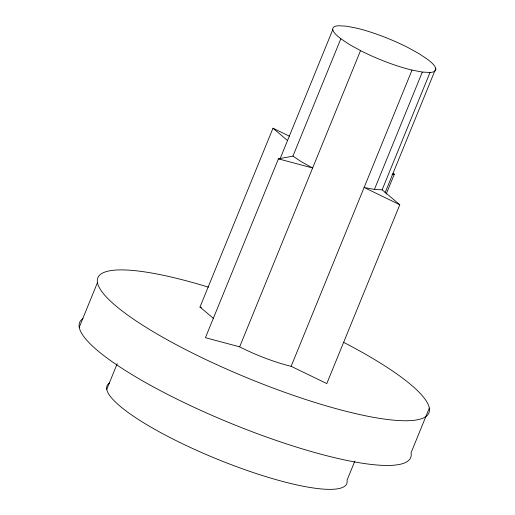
<?xml version="1.0" encoding="UTF-8"?>
<svg xmlns="http://www.w3.org/2000/svg" width="515" height="515" viewBox="0 0 515 515"><rect width="100%" height="100%" fill="white"/><g stroke="black" fill="none" stroke-linecap="round" stroke-linejoin="round"><path stroke-width="0.77" d="M79.233 327.302L97.477 282.587M106.753 389.321L117.227 363.661M213.384 318.367L199.987 307.062L272.976 128.216L289.379 136.16M278.422 158.845L312.637 167.999L301.603 161.897L292.945 156.116L278.422 158.845L205.434 337.692L239.649 346.846A55.478 11.253 22.2 0 0 291.142 366.313L326.8 383.585L399.788 204.738L382.13 189.835L374.424 189.43L364.124 187.466L399.788 204.738M279.935 159.141L332.787 29.638M292.945 156.116L340.84 38.747A55.478 11.253 22.2 0 1 338.529 25.75L346.235 26.156L356.528 28.119A55.478 11.253 22.2 0 1 408.022 47.586L419.056 53.689L427.714 59.47A55.478 11.253 22.2 0 1 430.025 72.467L382.13 189.835M239.649 346.846L360.532 50.631L349.498 44.535L340.84 38.747M291.142 366.313L412.026 70.098L422.319 72.068L430.025 72.467M374.424 189.43L422.319 72.068M385.046 192.868L435.767 68.579M386.166 194.142L394.342 174.109L392.823 173.697M354.829 461.118L347.046 480.173A129.452 26.252 22.2 0 1 216.564 458.878A129.452 26.252 22.2 0 1 109.45 383.018M429.31 408.06L411.067 452.769A178.769 36.25 22.2 0 1 230.875 423.362A178.769 36.25 22.2 0 1 82.96 318.598M392.05 174.54L394.342 174.109M199.987 307.062L201.417 307.751M272.976 128.216L287.589 140.55M343.634 342.34A178.769 36.25 22.2 0 1 385.22 419.191A178.769 36.25 22.2 0 1 124.501 312.74A178.769 36.25 22.2 0 1 208.446 287.145M412.026 70.098A55.478 11.253 22.2 0 1 360.532 50.631"/></g></svg>
